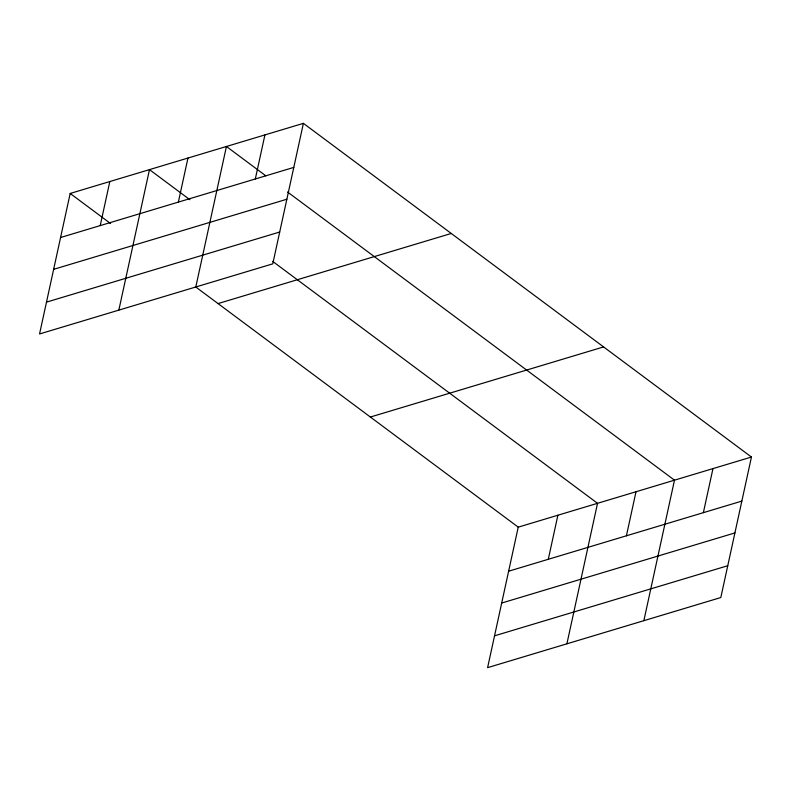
<?xml version="1.0" encoding="UTF-8"?>
<svg xmlns="http://www.w3.org/2000/svg" width="791" height="791" viewBox="0 0 791 791"><rect width="100%" height="100%" fill="white"/><g stroke="black" fill="none" stroke-linecap="round" stroke-linejoin="round"><path stroke-width="1.19" d="M303.398 123.347L70.181 193.459L39.55 333.96L272.766 263.848L303.398 123.347L751.45 457.04L720.819 597.541L487.602 667.653L518.234 527.152L751.45 457.04M100.22 225.593L109.83 181.535M118.838 310.121L149.479 169.62L189.889 199.718M178.351 202.11L187.961 158.052M195.802 286.985L226.434 146.483L265.865 175.849M255.315 178.974L264.916 134.915M548.282 559.296L557.882 515.238M566.9 643.815L597.531 503.313L272.687 261.386M626.403 535.804L636.013 491.745M643.854 620.678L674.486 480.177L287.548 191.995M703.367 512.667L712.968 468.608M60.581 237.518L293.787 167.405M53.64 269.335L286.856 199.233M46.491 302.132L279.698 232.02M218.039 303.576L451.256 233.464M370.376 417.035L603.592 346.923M508.633 571.211L741.839 501.099M501.692 603.039L734.908 532.926M494.543 635.826L727.76 565.723M70.181 193.459L110.602 223.556M195.367 286.688L518.234 527.152"/></g></svg>
